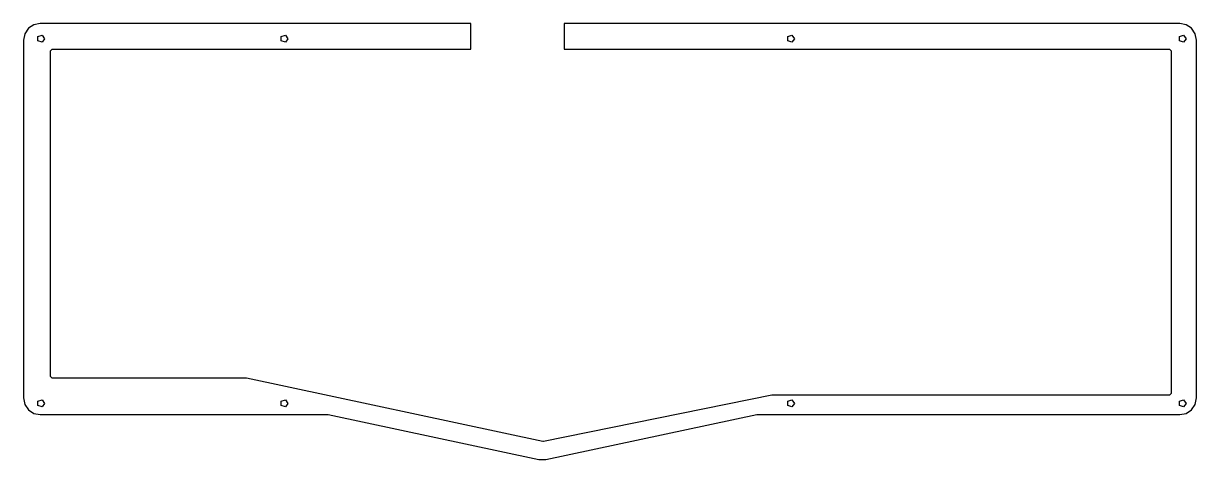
# Model space of a CAD drawing. Header units: metres. Extents: x -30 to 322, y -260 to -129.
import ezdxf

# ---------------------------------------------------------------- set-up
doc = ezdxf.new("R2010")
doc.units = ezdxf.units.M

msp = doc.modelspace()

# ---------------------------------------------------------------- linework, layer by layer
for p, q in [((-27.1576, -129.767), (-28.7797, -130.851)), ((-25.2441, -129.387), (-27.1576, -129.767)), ((104, -129.387), (-25.2441, -129.387)), ((104, -137.155), (104, -129.387)), ((316.756, -129.387), (132, -129.387)), ((132, -129.387), (132, -137.155)), ((318.669, -129.767), (316.756, -129.387)), ((320.291, -130.851), (318.669, -129.767)), ((-29.8635, -132.473), (-30.2441, -134.387)), ((-28.7797, -130.851), (-29.8635, -132.473)), ((-25.8899, -133.353), (-24.6601, -132.954)), ((-25.8899, -134.647), (-25.8899, -133.353)), ((-24.6601, -132.954), (-23.9, -134)), ((47.1101, -133.353), (48.3399, -132.954)), ((47.1101, -134.647), (47.1101, -133.353)), ((48.3399, -132.954), (49.1, -134)), ((199.11, -133.353), (200.34, -132.954)), ((199.11, -134.647), (199.11, -133.353)), ((200.34, -132.954), (201.1, -134)), ((316.61, -133.353), (317.84, -132.954)), ((316.61, -134.647), (316.61, -133.353)), ((317.84, -132.954), (318.6, -134)), ((321.375, -132.473), (320.291, -130.851)), ((321.756, -134.387), (321.375, -132.473)), ((-30.2441, -134.387), (-30.2441, -241.887)), ((-24.6601, -135.046), (-25.8899, -134.647)), ((-23.9, -134), (-24.6601, -135.046)), ((-22.1406, -137.655), (-21.6406, -137.155)), ((-21.6406, -137.155), (104, -137.155)), ((48.3399, -135.046), (47.1101, -134.647)), ((49.1, -134), (48.3399, -135.046)), ((132, -137.155), (313.639, -137.155)), ((200.34, -135.046), (199.11, -134.647)), ((201.1, -134), (200.34, -135.046)), ((313.639, -137.155), (314.139, -137.655)), ((317.84, -135.046), (316.61, -134.647)), ((318.6, -134), (317.84, -135.046)), ((321.756, -241.887), (321.756, -134.387)), ((-22.1406, -235.445), (-22.1406, -137.655)), ((314.139, -137.655), (314.139, -240.525)), ((-21.6406, -235.945), (-22.1406, -235.445)), ((36.7263, -235.945), (-21.6406, -235.945)), ((125.574, -254.985), (36.7263, -235.945)), ((-30.2441, -241.887), (-29.8635, -243.8)), ((-25.8899, -242.853), (-24.6601, -242.454)), ((-25.8899, -244.147), (-25.8899, -242.853)), ((-24.6601, -242.454), (-23.9, -243.5)), ((47.1101, -242.853), (48.3399, -242.454)), ((47.1101, -244.147), (47.1101, -242.853)), ((48.3399, -242.454), (49.1, -243.5)), ((194.309, -241.025), (125.779, -254.986)), ((313.639, -241.025), (194.309, -241.025)), ((199.11, -242.853), (200.34, -242.454)), ((199.11, -244.147), (199.11, -242.853)), ((200.34, -242.454), (201.1, -243.5)), ((314.139, -240.525), (313.639, -241.025)), ((316.61, -242.853), (317.84, -242.454)), ((316.61, -244.147), (316.61, -242.853)), ((317.84, -242.454), (318.6, -243.5)), ((321.375, -243.8), (321.756, -241.887)), ((-29.8635, -243.8), (-28.7797, -245.422)), ((-28.7797, -245.422), (-27.1576, -246.506)), ((-24.6601, -244.546), (-25.8899, -244.147)), ((-23.9, -243.5), (-24.6601, -244.546)), ((48.3399, -244.546), (47.1101, -244.147)), ((49.1, -243.5), (48.3399, -244.546)), ((200.34, -244.546), (199.11, -244.147)), ((201.1, -243.5), (200.34, -244.546)), ((317.84, -244.546), (316.61, -244.147)), ((318.6, -243.5), (317.84, -244.546)), ((318.669, -246.506), (320.291, -245.422)), ((320.291, -245.422), (321.375, -243.8)), ((-27.1576, -246.506), (-25.2441, -246.887)), ((-25.2441, -246.887), (61.228, -246.887)), ((61.228, -246.887), (124.412, -260.377)), ((126.499, -260.377), (189.783, -246.887)), ((189.783, -246.887), (316.756, -246.887)), ((316.756, -246.887), (318.669, -246.506)), ((125.779, -254.986), (125.574, -254.985)), ((124.412, -260.377), (126.499, -260.377))]:
    msp.add_line(p, q)

doc.saveas('drawing.dxf')
